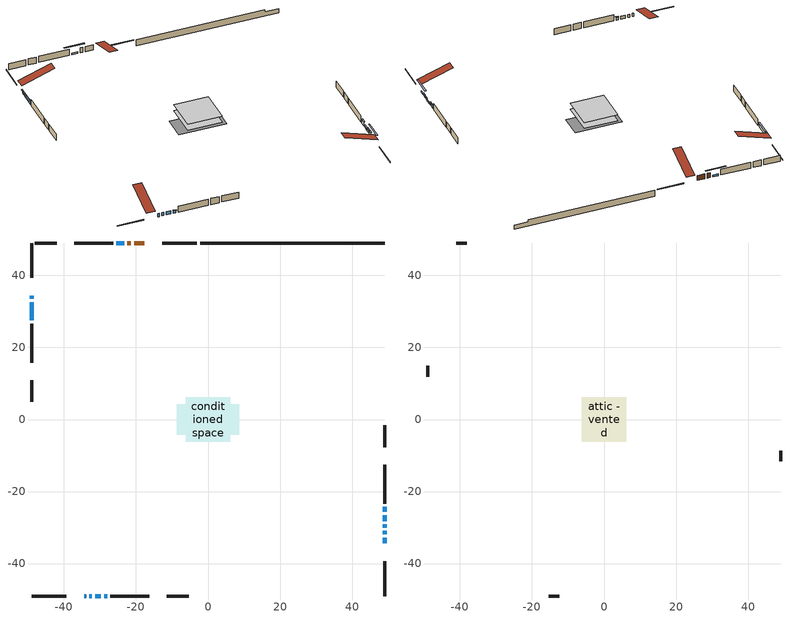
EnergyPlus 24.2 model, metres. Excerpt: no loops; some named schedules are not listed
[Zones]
conditioned space
 floor adiabatic (AdiabaticFloorConstruction): -6.14,-6.14 -6.14,6.14 6.14,6.14 6.14,-6.14 z1.46
 floor foundation (Slab1 construction): -8.63,-4.18 -8.63,4.18 8.63,4.18 8.63,-4.18 z-0.98
 wall outside (RimJoist1 construction): -3.13,49.01 -12.73,49.01 / -49.01,-49.01 -39.41,-49.01 / -49.01,49.01 -49.01,39.41 / 49.01,-49.01 49.01,-39.41 z1.46:1.76
 wall outside (AdiabaticWallConstruction 1): -17.74,49.01 -20.52,49.01 / -21.45,49.01 -22.37,49.01 z1.46:3.49
 wall outside (AdiabaticWallConstruction): -34.4,-49.01 -33.87,-49.01 / -32.95,-49.01 -32.21,-49.01 / -31.29,-49.01 -29.77,-49.01 z1.46:2.68; -49.01,34.4 -49.01,33.53 / -49.01,32.61 -49.01,27.52 z1.46:2.78; 49.01,-34.4 49.01,-32.82 z1.46:2.17; -23.3,49.01 -25.43,49.01 z1.46:2.12; 49.01,-31.89 49.01,-30.92 z1.46:2.53; 49.01,-30 49.01,-29.13 / -28.85,-49.01 -28.03,-49.01 z1.46:2.43; 49.01,-28.21 49.01,-26.58 z1.46:1.92; 49.01,-25.65 49.01,-24.28 z1.46:2.83
 wall outside (Wall1 construction): -26.36,49.01 -37.16,49.01 / -27.1,-49.01 -16.3,-49.01 / -49.01,26.59 -49.01,15.79 / 49.01,-23.35 49.01,-12.55 z1.46:3.9
 wall outside (Wall3 construction): -41.99,49.01 -48.08,49.01 / -11.48,-49.01 -5.39,-49.01 / -49.01,10.96 -49.01,4.87 / 49.01,-7.72 49.01,-1.63 z1.46:3.9
 wall foundation (FoundationWall1 construction): -2.2,49.01,-0.98 -2.2,49.01,1.46 43.89,49.01,1.46 43.89,49.01,0.6 49.01,49.01,0.6 49.01,49.01,-0.98
 window (WindowConstruction 7): -34.4,-49.01 -33.87,-49.01 z1.46:2.68
 window (WindowConstruction 5): -49.01,34.4 -49.01,33.53 z1.46:2.78
 window (WindowConstruction 6): -49.01,32.61 -49.01,27.52 z1.46:2.78
 window (WindowConstruction 10): 49.01,-34.4 49.01,-32.82 z1.46:2.17
 window (WindowConstruction 11): -23.3,49.01 -25.43,49.01 z1.46:2.12
 window (WindowConstruction 8): -32.95,-49.01 -32.22,-49.01 z1.46:2.68
 window (WindowConstruction 9): -31.29,-49.01 -29.78,-49.01 z1.46:2.68
 window (WindowConstruction): 49.01,-31.89 49.01,-30.93 z1.46:2.53
 window (WindowConstruction 1): 49.01,-30 49.01,-29.13 z1.46:2.43
 window (WindowConstruction 2): 49.01,-28.21 49.01,-26.58 z1.46:1.92
 window (WindowConstruction 3): 49.01,-25.65 49.01,-24.28 z1.46:2.83
 window (WindowConstruction 4): -28.85,-49.01 -28.03,-49.01 z1.46:2.43
 door (Door): -17.74,49.01 -20.52,49.01 z1.46:3.49
 door (Door 1): -21.45,49.01 -22.37,49.01 z1.46:3.49
 ceiling adiabatic (AdiabaticFloorConstruction): 6.14,-6.14 6.14,6.14 -6.14,6.14 -6.14,-6.14 z1.46
attic - vented
 floor to conditioned space (Floor1 construction Reversed): -6.14,-6.14 -6.14,6.14 6.14,6.14 6.14,-6.14 z3.9
 wall outside (Wall2 construction): -38.09,49.01 -41.06,49.01 / -15.37,-49.01 -12.41,-49.01 / -49.01,14.86 -49.01,11.89 / 49.01,-11.62 49.01,-8.65 z1.46:3.9
 roof outside (Roof1 construction): -16.81,49.01,3.9 -16.81,37.05,7.88 -13.66,37.05,7.88 -13.66,49.01,3.9; -35.33,-49.01,3.9 -35.33,-37.05,7.88 -38.48,-37.05,7.88 -38.48,-49.01,3.9; -49.01,35.33,3.9 -37.05,35.33,7.88 -37.05,38.48,7.88 -49.01,38.48,3.9; 49.01,-35.33,3.9 37.05,-35.33,7.88 37.05,-38.48,7.88 49.01,-38.48,3.9
shading: -49.01,33.33 -49.01,34.6 -49.42,34.6 -49.42,33.33 z2.98; -49.01,27.32 -49.01,32.81 -49.42,32.81 -49.42,27.32 z2.98; 49.01,-30.18 49.01,-37.04 49.42,-37.04 49.42,-30.18 z4.81; -28.07,49.01 -20.66,49.01 -20.66,49.42 -28.07,49.42 z4.76; 49.01,-30.72 49.01,-32.09 49.42,-32.09 49.42,-30.72 z2.73; 49.01,-28.93 49.01,-30.2 49.42,-30.2 49.42,-28.93 z2.63; 49.01,-26.38 49.01,-28.41 49.42,-28.41 49.42,-26.38 z2.12; 49.01,-24.08 49.01,-25.85 49.42,-25.85 49.42,-24.08 z3.03; -27.83,-49.01 -29.05,-49.01 -29.05,-49.42 -27.83,-49.42 z2.63
[Building]
Building 1: Terrain=Suburbs
[Site:Location]
Fredericton_NB: Latitude {deg}=45.87; Longitude {deg}=-66.54; Time Zone {hr}=-4; Elevation {m}=21; Keep Site Location Information=Yes
[Site:GroundTemperature:Shallow]
1.40444, -0.745387, -0.917552, 0.102649, 4.19819, 8.27465, 11.8087, 14.0475, 14.2377, 12.4168, 8.97287, 5.02146
[Site:WaterMainsTemperature]
Calculation Method=Schedule; Temperature Schedule=mains temperature schedule
[Material] Roughness=Rough; Thermal Absorptance=0.9
Name | Thickness {m} | Conductivity {W/m-K} | Density {kg/m3} | Specific Heat {J/kg-K} | Solar Absorptance | Visible Absorptance
asphalt or fiberglass shingles | 0.00635 | 0.162714 | 1121.4 | 1465.45 | 0.4 | 0.4
ceiling loosefill ins | 0.338667 | 0.0480833 | 16.02 | 1046.75 | 0.7 | 0.7
ceiling stud and cavity | 0.1397 | 0.139678 | 65.682 | 1177.47 | 0.7 | 0.7
concrete 4.0 in. | 0.1016 | 1.803125 | 2242.8 | 837.4 | 0.7 | 0.7
concrete 8.0 in. | 0.2032 | 1.803125 | 2242.8 | 837.4 | 0.7 | 0.7
door material | 0.04445 | 0.053851 | 512.64 | 1214.23 | 0.7 | 0.7
exterior vertical ins | 0.0595567 | 0.029427 | 32.04 | 1214.23 | 0.7 | 0.7
floor covering | 0.0127 | 0.0433444 | 54.468 | 1339.84 | 0.6 | 0.6
floor rigid ins; wall rigid ins 1 | 0.512978 | 0.029427 | 32.04 | 1214.23 | 0.7 | 0.7
floor stud and cavity | 0.1397 | 1.75129 | 37.0049 | 1207.88 | 0.7 | 0.7
furniture material conditioned space 1 | 0.1524 | 0.115458 | 640.8 | 1214.23 | 0.6 | 0.6
gypsum board | 0.0127 | 0.160291 | 801 | 837.4 | 0.6 | 0.6
gypsum board 1 | 0.0127 | 0.160291 | 801 | 837.4 | 0.7 | 0.7
osb sheathing 0.5 in. | 0.0127 | 0.115458 | 512.64 | 1214.23 | 0.7 | 0.7
osb sheathing 0.75 in. | 0.01905 | 0.115458 | 512.64 | 1214.23 | 0.7 | 0.7
osb sheathing 2.0 in. | 0.0508 | 0.115458 | 512.64 | 1214.23 | 0.7 | 0.7
rim joist rigid ins; wall rigid ins | 0.103632 | 0.029427 | 32.04 | 1214.23 | 0.7 | 0.7
rim joist stud and cavity | 0.0508 | 0.0679495 | 125.044 | 1163.47 | 0.6 | 0.6
wall stud and cavity | 0.1397 | 0.163249 | 139.0536 | 1170.24 | 0.7 | 0.7
wall stud and cavity 1 | 0.0889 | 6.9971 | 50.32683 | 1063.81 | 0.6 | 0.6
wall stud and cavity 2 | 0.1397 | 0.0964825 | 139.0536 | 1170.24 | 0.7 | 0.7
wall stud and cavity 3 | 0.0889 | 0.380278 | 52.3479 | 1209.89 | 0.7 | 0.7
wall stud and cavity 4 | 0.0889 | 0.391764 | 83.0341 | 1211.67 | 0.7 | 0.7
wood siding | 0.0254 | 0.102417 | 544.68 | 1172.36 | 0.4 | 0.4
wood siding 1 | 0.00254 | 0.102417 | 544.68 | 1172.36 | 0.4 | 0.4
wood siding 2; wood siding 3; wood siding 4 | 0.0254 | 0.102417 | 544.68 | 1172.36 | 0.7 | 0.7
[WindowMaterial:SimpleGlazingSystem]
Name | U-Factor {W/m2-K} | Solar Heat Gain Coefficient
WindowMaterial | 2.257005 | 0.48
WindowMaterial 1 | 2.27347 | 0.47
WindowMaterial 10 | 2.26495 | 0.48
WindowMaterial 11 | 2.333658 | 0.42
WindowMaterial 2 | 2.33139 | 0.42
WindowMaterial 3 | 2.21442 | 0.52
WindowMaterial 4 | 2.32684 | 0.42
WindowMaterial 5 | 2.25246 | 0.49
WindowMaterial 6 | 2.2218 | 0.51
WindowMaterial 7 | 2.28085 | 0.58
WindowMaterial 8 | 2.35183 | 0.56
WindowMaterial 9 | 2.27745 | 0.58
[Construction]
AdiabaticFloorConstruction: floor stud and cavity, floor rigid ins, osb sheathing 0.75 in., floor covering
AdiabaticWallConstruction: wood siding 3, wall rigid ins 1, wall stud and cavity 3, gypsum board
AdiabaticWallConstruction 1: wood siding 4, wall rigid ins 1, wall stud and cavity 3, gypsum board
Door; Door 1: door material
Floor1 construction Reversed: gypsum board, ceiling stud and cavity, ceiling loosefill ins
FoundationWall1 construction: concrete 8.0 in., gypsum board 1
furniture construction conditioned space 1: furniture material conditioned space 1
PartitionWallConstruction: gypsum board, wall stud and cavity 4, gypsum board
RimJoist1 construction: wood siding 2, rim joist rigid ins, osb sheathing 2.0 in., rim joist stud and cavity
Roof1 construction: asphalt or fiberglass shingles
Slab1 construction: concrete 4.0 in.
Wall1 construction: wood siding, wall rigid ins, osb sheathing 0.5 in., wall stud and cavity, gypsum board
Wall2 construction: wood siding 1, wall stud and cavity 1
Wall3 construction: wood siding, osb sheathing 0.5 in., wall stud and cavity 2, gypsum board
WindowConstruction: WindowMaterial
WindowConstruction 1: WindowMaterial 1
WindowConstruction 10: WindowMaterial 10
WindowConstruction 11: WindowMaterial 11
WindowConstruction 2: WindowMaterial 2
WindowConstruction 3: WindowMaterial 3
WindowConstruction 4: WindowMaterial 4
WindowConstruction 5: WindowMaterial 5
WindowConstruction 6: WindowMaterial 6
WindowConstruction 7: WindowMaterial 7
WindowConstruction 8: WindowMaterial 8
WindowConstruction 9: WindowMaterial 9
[Zone] Multiplier=1; Part of Total Floor Area=Yes
Name | Volume {m3}
attic - vented | 97.4352
conditioned space | 751.7
[Space]
Name | Zone | Volume {m3}
attic - vented 1 | attic - vented | 97.4352
conditioned space 1 | conditioned space | 751.7
[ZoneInfiltration:EffectiveLeakageArea]
infil attic - vented 1: Zone or Space=attic - vented 1; Schedule=Always On Discrete; Effective Air Leakage Area {cm2}=6025.2; Stack Coefficient=0.000446651; Wind Coefficient=1.42792e-05
[ZoneMixing]
whole house fan mix: Zone or Space=attic - vented; Schedule=Always On Continuous; Design Flow Rate Calculation Method=Flow/Zone; Design Flow Rate {m3/s}=0; Source Zone or Space=conditioned space
[SurfaceProperty:ExposedFoundationPerimeter]
Slab1: Exposed Perimeter Calculation Method=TotalExposedPerimeter; Total Exposed Perimeter {m}=51.206
[InternalMass] Zone or ZoneList=conditioned space; Space or SpaceList=conditioned space 1
Name | Construction | Surface Area {m2}
furniture mass conditioned space 1 | furniture construction conditioned space 1 | 117.88
partition wall mass | PartitionWallConstruction | 294.701
[Lights]
interior lighting: Zone or ZoneList or Space or SpaceList=conditioned space 1; Schedule=interior lighting schedule; Design Level Calculation Method=LightingLevel; Lighting Level {W}=343.2; Return Air Fraction=0; Fraction Radiant=0.6; Fraction Visible=0.2; Fraction Replaceable=1
[People]
occupants: Zone or ZoneList or Space or SpaceList=conditioned space 1; Number of People Schedule=occupants schedule; Number of People Calculation Method=People; Number of People=3; Fraction Radiant=0.314171; Sensible Heat Fraction=0.56303; Activity Level Schedule=occupants activity schedule; Carbon Dioxide Generation Rate {m3/s-W}=0; Enable ASHRAE 55 Comfort Warnings=No; Mean Radiant Temperature Calculation Type=EnclosureAveraged
[ElectricEquipment] Zone or ZoneList or Space or SpaceList=conditioned space 1; Design Level Calculation Method=EquipmentLevel
Name | Schedule | Design Level {W} | Fraction Latent | Fraction Radiant | Fraction Lost
clothes dryer | clothes dryer schedule | 140.772 | 0.015 | 0.081 | 0.85
clothes washer | clothes washer schedule | 32.1985 | 0.03 | 0.162 | 0.7
cooking range | cooking range schedule | 215.147 | 0.08 | 0.432 | 0.2
dishwasher | dishwasher schedule | 66.8632 | 0.3 | 0.18 | 0.4
fridge | fridge schedule | 72.9452 | 0 | 0.6 | 0
mech vent house fan | mech vent house fan schedule | 22.1233 | 0 | 0 | 0.5
mech vent house fan cfis | mech vent house fan cfis schedule | 0 | 0 | 0 | 0
misc plug loads | misc plug loads schedule | 494.7 | 0.045 | 0.513 | 0.1
whole house fan | Always On Discrete | 0 | 0 | 0 | 1
[OtherEquipment] Zone or ZoneList or Space or SpaceList=conditioned space 1; Design Level Calculation Method=EquipmentLevel
Name | Fuel Type | Schedule | Design Level {W} | Fraction Latent | Fraction Radiant | Fraction Lost
clothes dryer 1 | Electricity | clothes dryer schedule | 0 | 0.015 | 0.081 | 0.85
cooking range 1 | Electricity | cooking range schedule | 0 | 0.08 | 0.432 | 0.2
general water use latent | None | general water use schedule | 62.594 | 1 | 0 | 0
general water use sensible | None | general water use schedule | -61.6891 | 0 | 0.6 | 0
mech vent house fan latent load | None | Always On Discrete | 0 | 1 | 0 | 0
mech vent house fan sensible load | None | Always On Discrete | 0 | 0 | 0 | 0
water heater energy adjustment1 | Electricity | Always On Discrete | 0.01 | 0 | 0 | 1
[ZoneInfiltration:DesignFlowRate] Zone or ZoneList or Space or SpaceList=conditioned space 1; Schedule=Always On Discrete; Design Flow Rate Calculation Method=Flow/Zone; Design Flow Rate {m3/s}=0
infil flow; natural vent flow; whole house fan flow
[ZoneControl:Thermostat]
conditioned space Thermostat: Zone or ZoneList=conditioned space; Control Type Schedule=conditioned space Thermostat Schedule; Control 1=conditioned space temperature setpoint; Temperature Difference Between Cutout And Setpoint {deltaC}=0
[ZoneHVAC:Baseboard:Convective:Electric]
electric baseboard: Availability Schedule=Always On Discrete; Heating Design Capacity {W}=9293.28; Efficiency=1
[AirLoopHVAC:UnitarySystem]
unit heater unitary system: Control Type=Load; Controlling Zone or Thermostat Location=conditioned space; Dehumidification Control Type=None; Availability Schedule=Always On Discrete; Supply Fan=unit heater supply fan; Fan Placement=BlowThrough; Supply Air Fan Operating Mode Schedule=unit heater auto fan schedule; Heating Coil=unit heater htg coil; DX Heating Coil Sizing Ratio=1; Use DOAS DX Cooling Coil=No; Minimum Supply Air Temperature {C}=2; Latent Load Control=SensibleOnlyLoadControl; Cooling Supply Air Flow Rate Method=None; Heating Supply Air Flow Rate Method=SupplyAirFlowRate; Heating Supply Air Flow Rate {m3/s}=0.00141584; No Load Supply Air Flow Rate Method=SupplyAirFlowRate; No Load Supply Air Flow Rate {m3/s}=0; No Load Supply Air Flow Rate Control Set To Low Speed=Yes; Maximum Supply Air Temperature {C}=48.8889; Maximum Outdoor Dry-Bulb Temperature for Supplemental Heater Operation {C}=21; Ancillary On-Cycle Electric Power {W}=0; Ancillary Off-Cycle Electric Power {W}=0
[Fan:SystemModel]
unit heater supply fan: Availability Schedule=Always On Discrete; Design Maximum Air Flow Rate {m3/s}=0.00141584; Speed Control Method=Discrete; Electric Power Minimum Flow Rate Fraction=0.2; Design Pressure Rise {Pa}=500; Motor Efficiency=1; Motor In Air Stream Fraction=1; Design Electric Power Consumption {W}=Autosize; Design Power Sizing Method=PowerPerFlow; Electric Power Per Unit Flow Rate {W/(m3/s)}=28251.7; Electric Power Per Unit Flow Rate Per Unit Pressure {W/((m3/s)-Pa)}=1.66667; Fan Total Efficiency=0.7; Motor Loss Radiative Fraction=0; Number of Speeds=1; Speed Flow Fraction 1=1; Speed Electric Power Fraction 1=1
[Coil:Heating:Fuel]
unit heater htg coil: Availability Schedule=Always On Discrete; Fuel Type=OtherFuel1; Burner Efficiency=0.3; Nominal Capacity {W}=0.293071; On Cycle Parasitic Electric Load {W}=0; Off Cycle Parasitic Fuel Load {W}=0
[Zone equipment]
conditioned space: electric baseboard, unit heater unitary system
[Foundation:Kiva]
Foundation Kiva 1: Initial Indoor Air Temperature {C}=18; Wall Height Above Grade {m}=1.459992; Wall Depth Below Slab {m}=0.2032; Custom Block Material Name 1=exterior vertical ins; Custom Block Depth 1 {m}=2.43998; Custom Block X Position 1 {m}=0.2159; Custom Block Z Position 1 {m}=0
[Foundation:Kiva:Settings]
Soil Conductivity {W/m-K}=0.849921; Soil Density {kg/m3}=1842.3; Soil Specific Heat {J/kg-K}=418.7; Ground Solar Absorptivity=0.9; Ground Thermal Absorptivity=0.9; Ground Surface Roughness {m}=0.03; Far-Field Width {m}=40; Deep-Ground Boundary Condition=ZeroFlux; Deep-Ground Depth {m}=40; Minimum Cell Dimension {m}=0.2; Maximum Cell Growth Coefficient=3; Simulation Timestep=Timestep
[Exterior:Lights]
exterior lighting: Schedule=exterior lighting schedule; Design Level {W}=75.6
[EnergyManagementSystem:GlobalVariable]
infil_program_Qfan
infil_program_Qinf
natural_vent_program_Qnv
natural_vent_program_Qwhf
[EnergyManagementSystem:Sensor]
Name | Output:Variable or Output:Meter Index Key | Output:Variable or Output:Meter
airflow_gain | infil flow | Infiltration Sensible Heat Gain Energy
airflow_gain_1 | natural vent flow | Infiltration Sensible Heat Gain Energy
airflow_gain_2 | whole house fan flow | Infiltration Sensible Heat Gain Energy
airflow_loss | infil flow | Infiltration Sensible Heat Loss Energy
airflow_loss_1 | natural vent flow | Infiltration Sensible Heat Loss Energy
airflow_loss_2 | whole house fan flow | Infiltration Sensible Heat Loss Energy
clg_load_cond |  | Cooling:EnergyTransfer:Zone:CONDITIONED SPACE
clg_sp_s; clg_sp_s_1 | cooling setpoint | Schedule Value
clothes_dryer_exhaust_0_sch_s | clothes dryer exhaust 0 schedule | Schedule Value
conditioned_space_clg_unmet_s | conditioned space | Zone Cooling Setpoint Not Met Time
conditioned_space_htg_unmet_s | conditioned space | Zone Heating Setpoint Not Met Time
cool_season | cooling season schedule | Schedule Value
fridge_tin_s | conditioned space | Zone Mean Air Temperature
htg_load_cond |  | Heating:EnergyTransfer:Zone:CONDITIONED SPACE
htg_sp_s; htg_sp_s_1 | heating setpoint | Schedule Value
ig_ee_conv | clothes dryer | Electric Equipment Convective Heating Energy
ig_ee_conv_2 | cooking range | Electric Equipment Convective Heating Energy
ig_ee_conv_4 | fridge | Electric Equipment Convective Heating Energy
ig_ee_conv_5 | misc plug loads | Electric Equipment Convective Heating Energy
ig_ee_conv_6 | whole house fan | Electric Equipment Convective Heating Energy
ig_ee_rad | clothes dryer | Electric Equipment Radiant Heating Energy
ig_ee_rad_2 | cooking range | Electric Equipment Radiant Heating Energy
ig_ee_rad_4 | fridge | Electric Equipment Radiant Heating Energy
ig_ee_rad_5 | misc plug loads | Electric Equipment Radiant Heating Energy
ig_ee_rad_6 | whole house fan | Electric Equipment Radiant Heating Energy
ig_lgt_conv | interior lighting | Lights Convective Heating Energy
ig_lgt_rad | interior lighting | Lights Radiant Heating Energy
ig_lgt_vis | interior lighting | Lights Visible Radiation Heating Energy
ig_oe_conv | clothes dryer 1 | Other Equipment Convective Heating Energy
ig_oe_conv_1 | cooking range 1 | Other Equipment Convective Heating Energy
ig_oe_conv_2 | general water use latent | Other Equipment Convective Heating Energy
ig_oe_conv_3 | general water use sensible | Other Equipment Convective Heating Energy
ig_oe_conv_4 | water heater energy adjustment1 | Other Equipment Convective Heating Energy
ig_oe_rad | clothes dryer 1 | Other Equipment Radiant Heating Energy
ig_oe_rad_1 | cooking range 1 | Other Equipment Radiant Heating Energy
ig_oe_rad_2 | general water use latent | Other Equipment Radiant Heating Energy
ig_oe_rad_3 | general water use sensible | Other Equipment Radiant Heating Energy
ig_oe_rad_4 | water heater energy adjustment1 | Other Equipment Radiant Heating Energy
ig_ppl_conv | occupants | People Convective Heating Energy
ig_ppl_rad | occupants | People Radiant Heating Energy
im_conv | furniture mass conditioned space 1 | Surface Inside Face Convection Heat Gain Energy
im_conv_1 | partition wall mass | Surface Inside Face Convection Heat Gain Energy
im_ig | furniture mass conditioned space 1 | Surface Inside Face Internal Gains Radiation Heat Gain Energy
im_ig_1 | partition wall mass | Surface Inside Face Internal Gains Radiation Heat Gain Energy
im_lgt | furniture mass conditioned space 1 | Surface Inside Face Lights Radiation Heat Gain Energy
im_lgt_1 | partition wall mass | Surface Inside Face Lights Radiation Heat Gain Energy
im_sol | furniture mass conditioned space 1 | Surface Inside Face Solar Radiation Heat Gain Energy
im_sol_1 | partition wall mass | Surface Inside Face Solar Radiation Heat Gain Energy
im_surf | furniture mass conditioned space 1 | Surface Inside Face Net Surface Thermal Radiation Heat Gain Energy
im_surf_1 | partition wall mass | Surface Inside Face Net Surface Thermal Radiation Heat Gain Energy
mv_conv | mech vent house fan | Electric Equipment Convective Heating Energy
mv_conv_1 | mech vent house fan cfis | Electric Equipment Convective Heating Energy
mv_conv_2 | mech vent house fan latent load | Other Equipment Convective Heating Energy
mv_conv_3 | mech vent house fan sensible load | Other Equipment Convective Heating Energy
mv_rad | mech vent house fan | Electric Equipment Radiant Heating Energy
mv_rad_1 | mech vent house fan cfis | Electric Equipment Radiant Heating Energy
mv_rad_2 | mech vent house fan latent load | Other Equipment Radiant Heating Energy
mv_rad_3 | mech vent house fan sensible load | Other Equipment Radiant Heating Energy
natural_vent_s | natural vent schedule | Schedule Value
out_pb_s |  | Site Outdoor Air Barometric Pressure
out_wt_s |  | Site Outdoor Air Humidity Ratio
site_vw_s |  | Site Wind Speed
ss_back_out | Window1 | Surface Window Shortwave from Zone Back Out Window Heat Transfer Rate
ss_back_out_1 | Window10 | Surface Window Shortwave from Zone Back Out Window Heat Transfer Rate
ss_back_out_10 | Window8 | Surface Window Shortwave from Zone Back Out Window Heat Transfer Rate
ss_back_out_11 | Window9 | Surface Window Shortwave from Zone Back Out Window Heat Transfer Rate
ss_back_out_2 | Window11 | Surface Window Shortwave from Zone Back Out Window Heat Transfer Rate
ss_back_out_3 | Window15 | Surface Window Shortwave from Zone Back Out Window Heat Transfer Rate
ss_back_out_4 | Window16 | Surface Window Shortwave from Zone Back Out Window Heat Transfer Rate
ss_back_out_5 | Window2 | Surface Window Shortwave from Zone Back Out Window Heat Transfer Rate
ss_back_out_6 | Window3 | Surface Window Shortwave from Zone Back Out Window Heat Transfer Rate
ss_back_out_7 | Window5 | Surface Window Shortwave from Zone Back Out Window Heat Transfer Rate
ss_back_out_8 | Window6 | Surface Window Shortwave from Zone Back Out Window Heat Transfer Rate
ss_back_out_9 | Window7 | Surface Window Shortwave from Zone Back Out Window Heat Transfer Rate
ss_conv | Door1 | Surface Inside Face Convection Heat Gain Energy
ss_conv_1 | Door4 | Surface Inside Face Convection Heat Gain Energy
ss_conv_10 | Window6 | Surface Inside Face Convection Heat Gain Energy
ss_conv_11 | Window7 | Surface Inside Face Convection Heat Gain Energy
ss_conv_12 | Window8 | Surface Inside Face Convection Heat Gain Energy
ss_conv_13 | Window9 | Surface Inside Face Convection Heat Gain Energy
ss_conv_2 | Window1 | Surface Inside Face Convection Heat Gain Energy
ss_conv_3 | Window10 | Surface Inside Face Convection Heat Gain Energy
ss_conv_4 | Window11 | Surface Inside Face Convection Heat Gain Energy
ss_conv_5 | Window15 | Surface Inside Face Convection Heat Gain Energy
ss_conv_6 | Window16 | Surface Inside Face Convection Heat Gain Energy
ss_conv_7 | Window2 | Surface Inside Face Convection Heat Gain Energy
ss_conv_8 | Window3 | Surface Inside Face Convection Heat Gain Energy
ss_conv_9 | Window5 | Surface Inside Face Convection Heat Gain Energy
ss_ig | Door1 | Surface Inside Face Internal Gains Radiation Heat Gain Energy
ss_ig_1 | Door4 | Surface Inside Face Internal Gains Radiation Heat Gain Energy
ss_ig_10 | Window6 | Surface Inside Face Internal Gains Radiation Heat Gain Energy
ss_ig_11 | Window7 | Surface Inside Face Internal Gains Radiation Heat Gain Energy
ss_ig_12 | Window8 | Surface Inside Face Internal Gains Radiation Heat Gain Energy
ss_ig_13 | Window9 | Surface Inside Face Internal Gains Radiation Heat Gain Energy
ss_ig_2 | Window1 | Surface Inside Face Internal Gains Radiation Heat Gain Energy
ss_ig_3 | Window10 | Surface Inside Face Internal Gains Radiation Heat Gain Energy
ss_ig_4 | Window11 | Surface Inside Face Internal Gains Radiation Heat Gain Energy
ss_ig_5 | Window15 | Surface Inside Face Internal Gains Radiation Heat Gain Energy
ss_ig_6 | Window16 | Surface Inside Face Internal Gains Radiation Heat Gain Energy
ss_ig_7 | Window2 | Surface Inside Face Internal Gains Radiation Heat Gain Energy
ss_ig_8 | Window3 | Surface Inside Face Internal Gains Radiation Heat Gain Energy
ss_ig_9 | Window5 | Surface Inside Face Internal Gains Radiation Heat Gain Energy
ss_lgt | Door1 | Surface Inside Face Lights Radiation Heat Gain Energy
ss_lgt_1 | Door4 | Surface Inside Face Lights Radiation Heat Gain Energy
ss_sol | Door1 | Surface Inside Face Solar Radiation Heat Gain Energy
ss_sol_1 | Door4 | Surface Inside Face Solar Radiation Heat Gain Energy
ss_surf | Door1 | Surface Inside Face Net Surface Thermal Radiation Heat Gain Energy
ss_surf_1 | Door4 | Surface Inside Face Net Surface Thermal Radiation Heat Gain Energy
ss_surf_10 | Window6 | Surface Inside Face Net Surface Thermal Radiation Heat Gain Energy
ss_surf_11 | Window7 | Surface Inside Face Net Surface Thermal Radiation Heat Gain Energy
ss_surf_12 | Window8 | Surface Inside Face Net Surface Thermal Radiation Heat Gain Energy
ss_surf_13 | Window9 | Surface Inside Face Net Surface Thermal Radiation Heat Gain Energy
ss_surf_2 | Window1 | Surface Inside Face Net Surface Thermal Radiation Heat Gain Energy
ss_surf_3 | Window10 | Surface Inside Face Net Surface Thermal Radiation Heat Gain Energy
ss_surf_4 | Window11 | Surface Inside Face Net Surface Thermal Radiation Heat Gain Energy
ss_surf_5 | Window15 | Surface Inside Face Net Surface Thermal Radiation Heat Gain Energy
ss_surf_6 | Window16 | Surface Inside Face Net Surface Thermal Radiation Heat Gain Energy
ss_surf_7 | Window2 | Surface Inside Face Net Surface Thermal Radiation Heat Gain Energy
ss_surf_8 | Window3 | Surface Inside Face Net Surface Thermal Radiation Heat Gain Energy
ss_surf_9 | Window5 | Surface Inside Face Net Surface Thermal Radiation Heat Gain Energy
ss_trans_in | Window1 | Surface Window Transmitted Solar Radiation Rate
ss_trans_in_1 | Window10 | Surface Window Transmitted Solar Radiation Rate
ss_trans_in_10 | Window8 | Surface Window Transmitted Solar Radiation Rate
ss_trans_in_11 | Window9 | Surface Window Transmitted Solar Radiation Rate
